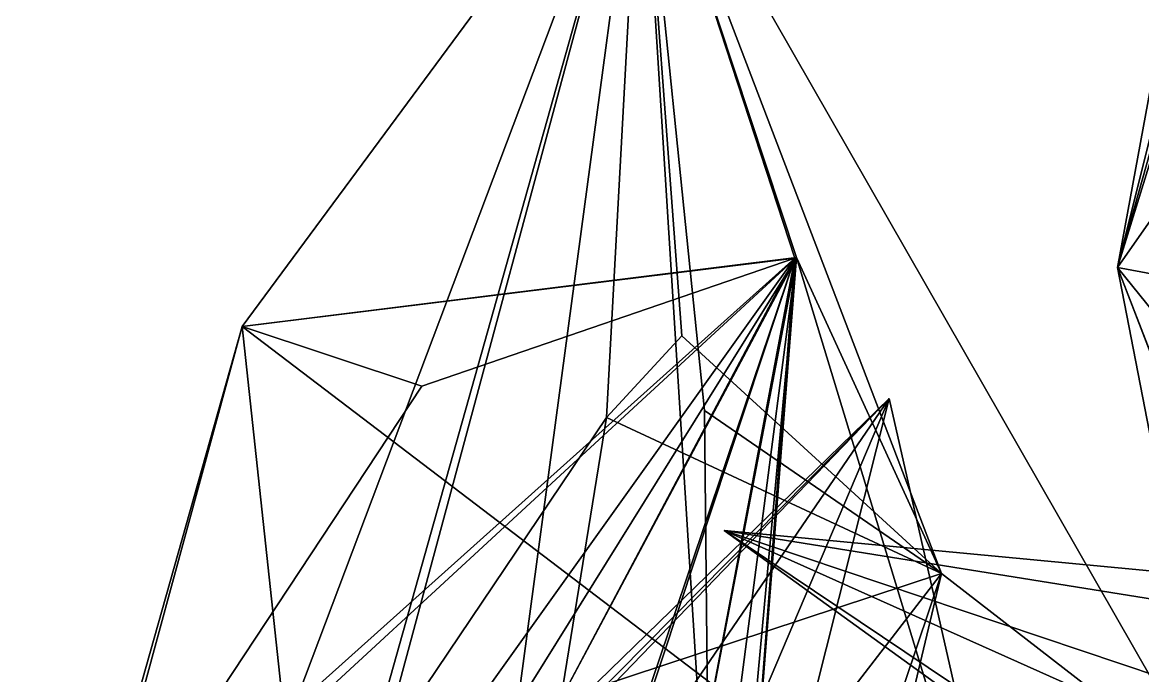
# Model space of a CAD drawing. Extents: x -14400 to 182464, y -26736 to 173792.
# Drawn here: x -14400 to 8432, y 21629 to 34955 of the extents above; entities that cross this region are included whole.
import ezdxf

# ---------------------------------------------------------------- set-up
doc = ezdxf.new("R2010")
doc.units = 0

msp = doc.modelspace()

# ---------------------------------------------------------------- linework, layer by layer
for points in [[(16896, 65888, 17728), (10064, 41600, 2928), (7920, 29952, 2128)], [(16896, 65888, 17728), (7920, 29952, 2128), (13280, 37632, 14576)], [(14720, 28688, 24560), (12400, 45824, 9344), (7920, 29952, 2128)], [(12400, 45824, 9344), (9264, 34304, 864), (7920, 29952, 2128)], [(10064, 41600, 2928), (9264, 34304, 864), (7920, 29952, 2128)], [(-1792, 39760, 13696), (1344, 30144, -2352), (-9920, 28752, 7808)], [(-1792, 39760, 13696), (-9920, 28752, 7808), (-9040, 20544, 13040)], [(-1792, 39760, 13696), (-9040, 20544, 13040), (-400, 17568, 10800)], [(-1792, 39760, 13696), (-7104, 20048, -1200), (-8624, 15472, -1088)], [(-1792, 39760, 13696), (-8624, 15472, -1088), (-4496, 19600, 11040)], [(-1792, 39760, 13696), (-7104, 20048, -1200), (-8624, 15472, -1088)], [(-1792, 39760, 13696), (-8624, 15472, -1088), (-4496, 19600, 11040)], [(-1792, 39760, 13696), (-2496, 26896, -1536), (-7104, 20048, -1200)], [(-2496, 26896, -1536), (-7104, 20048, -1200), (-1792, 39760, 13696)], [(-1792, 39760, 13696), (-4496, 19600, 11040), (-400, 17568, 10800)], [(-400, 17568, 10800), (-1792, 39760, 13696), (-4496, 19600, 11040)], [(-1792, 39760, 13696), (-960, 28560, 1184), (-2496, 26896, -1536)], [(-2496, 26896, -1536), (-1792, 39760, 13696), (-960, 28560, 1184)], [(4336, 23712, 1536), (1376, 30160, -2336), (-1792, 39760, 13696)], [(4336, 23712, 1536), (-1792, 39760, 13696), (-496, 27040, 11488)], [(1376, 30160, -2336), (1344, 30144, -2352), (-1792, 39760, 13696)], [(-1792, 39760, 13696), (-400, 17568, 10800), (-496, 27040, 11488)], [(-1792, 39760, 13696), (-400, 17568, 10800), (9824, 19456, 5520)], [(-1792, 39760, 13696), (9824, 19456, 5520), (4336, 23712, 1536)], [(-1792, 39760, 13696), (4336, 23712, 1536), (-960, 28560, 1184)], [(4336, 23712, 1536), (-960, 28560, 1184), (-1792, 39760, 13696)], [(4336, 23712, 1536), (-1792, 39760, 13696), (-496, 27040, 11488)], [(-496, 27040, 11488), (-1792, 39760, 13696), (-400, 17568, 10800)], [(13280, 37632, 14576), (7920, 29952, 2128), (9312, 22784, 848)], [(7920, 29952, 2128), (9264, 34304, 864), (10512, 23280, -544)], [(7920, 29952, 2128), (9264, 34304, 864), (9312, 22784, 848)], [(1344, 30144, -2352), (-9008, 15632, -2736), (-13056, 17232, -672)], [(1344, 30144, -2352), (-13056, 17232, -672), (-9920, 28752, 7808)], [(1344, 30144, -2352), (-9008, 15632, -2736), (-13056, 17232, -672)], [(1344, 30144, -2352), (-13056, 17232, -672), (-9920, 28752, 7808)], [(-3424, 21152, -6016), (-13056, 17232, -672), (1344, 30144, -2352)], [(1344, 30144, -2352), (-13056, 17232, -672), (-9920, 28752, 7808)], [(1344, 30144, -2352), (-9008, 15632, -2736), (-13056, 17232, -672)], [(1344, 30144, -2352), (-13056, 17232, -672), (-6256, 27536, 176)], [(1376, 30160, -2336), (1344, 30144, -2352), (-9920, 28752, 7808)], [(1376, 30160, -2336), (-9920, 28752, 7808), (512, 20800, 23136)], [(1376, 30160, -2336), (1344, 30144, -2352), (-9920, 28752, 7808)], [(1376, 30160, -2336), (-9920, 28752, 7808), (-9040, 20544, 13040)], [(1376, 30160, -2336), (-9920, 28752, 7808), (-9040, 20544, 13040)], [(1376, 30160, -2336), (1344, 30144, -2352), (-9920, 28752, 7808)], [(-9920, 28752, 7808), (1344, 30144, -2352), (-6256, 27536, 176)], [(1376, 30160, -2336), (-9040, 20544, 13040), (-8400, 14448, 11040)], [(1376, 30160, -2336), (-9040, 20544, 13040), (-8400, 14448, 11040)], [(1344, 30144, -2352), (-2080, 20000, -2816), (-9008, 15632, -2736)], [(1344, 30144, -2352), (-2080, 20000, -2816), (-9008, 15632, -2736)], [(1344, 30144, -2352), (-2080, 20000, -2816), (-9008, 15632, -2736)], [(1376, 30160, -2336), (-8400, 14448, 11040), (-784, 18864, -2384)], [(1376, 30160, -2336), (-8400, 14448, 11040), (-784, 18864, -2384)], [(-1856, 5296, -3840), (-3424, 21152, -6016), (1376, 30160, -2336)], [(1376, 30160, -2336), (-3424, 21152, -6016), (1344, 30144, -2352)], [(192, 15040, -2176), (-2080, 20000, -2816), (1344, 30144, -2352)], [(1344, 30144, -2352), (-2032, 19936, -2816), (-2080, 20000, -2816)], [(-784, 18864, -2384), (-2080, 20000, -2816), (1344, 30144, -2352)], [(-784, 18864, -2384), (-2032, 19936, -2816), (1344, 30144, -2352)], [(4336, 23712, 1536), (-1856, 5296, -3840), (1376, 30160, -2336)], [(1376, 30160, -2336), (-784, 18864, -2384), (1344, 30144, -2352)], [(1376, 30160, -2336), (-784, 18864, -2384), (1344, 30144, -2352)], [(1376, 30160, -2336), (6240, 14160, 11712), (192, 15040, -2176)], [(1376, 30160, -2336), (192, 15040, -2176), (1344, 30144, -2352)], [(1376, 30160, -2336), (512, 20800, 23136), (6240, 14160, 11712)], [(14720, 28688, 24560), (7920, 29952, 2128), (12480, 24304, 18592)], [(7920, 29952, 2128), (10512, 23280, -544), (9312, 22784, 848)], [(7920, 29952, 2128), (9312, 22784, 848), (10272, 23856, 7136)], [(7920, 29952, 2128), (10272, 23856, 7136), (12480, 24304, 18592)], [(-9920, 28752, 7808), (-13056, 17232, -672), (-14400, 12880, 592)], [(-9920, 28752, 7808), (-14400, 12880, 592), (-9040, 20544, 13040)], [(-9040, 20544, 13040), (-9920, 28752, 7808), (-14400, 12880, 592)], [(-9920, 28752, 7808), (-13056, 17232, -672), (-14400, 12880, 592)], [(-9920, 28752, 7808), (-13056, 17232, -672), (-14400, 12880, 592)], [(-9920, 28752, 7808), (-14400, 12880, 592), (-9040, 20544, 13040)], [(-9920, 28752, 7808), (-13056, 17232, -672), (-14400, 12880, 592)], [(-9920, 28752, 7808), (-14400, 12880, 592), (-9040, 20544, 13040)], [(-9920, 28752, 7808), (-6256, 27536, 176), (-13056, 17232, -672)], [(-9920, 28752, 7808), (-9040, 20544, 13040), (512, 20800, 23136)], [(4336, 23712, 1536), (-2496, 26896, -1536), (-960, 28560, 1184)], [(4336, 23712, 1536), (-2496, 26896, -1536), (-960, 28560, 1184)], [(12800, 28304, 17104), (10272, 23856, 7136), (6640, 13648, 880)], [(12800, 28304, 17104), (6640, 13648, 880), (12480, 24304, 18592)], [(3264, 27280, -2128), (-5888, 17792, -2336), (-6656, 17232, -2336)], [(3264, 27280, -2128), (-6656, 17232, -2336), (-5136, 19104, -2256)], [(3264, 27280, -2128), (192, 15040, -2176), (-5888, 17792, -2336)], [(3264, 27280, -2128), (-5136, 19104, -2256), (-1408, 20432, 15696)], [(3264, 27280, -2128), (-1408, 20432, 15696), (512, 20800, 23136)], [(3264, 27280, -2128), (6240, 14160, 11712), (192, 15040, -2176)], [(3264, 27280, -2128), (512, 20800, 23136), (6240, 14160, 11712)], [(4336, 23712, 1536), (-496, 27040, 11488), (-400, 17568, 10800)], [(4336, 23712, 1536), (-496, 27040, 11488), (-400, 17568, 10800)], [(-2496, 26896, -1536), (-3424, 21152, -6016), (-7104, 20048, -1200)], [(-3424, 21152, -6016), (-7104, 20048, -1200), (-2496, 26896, -1536)], [(4336, 23712, 1536), (-3424, 21152, -6016), (-2496, 26896, -1536)], [(4336, 23712, 1536), (-3424, 21152, -6016), (-2496, 26896, -1536)], [(-96, 24592, 32), (10832, 22832, 8656), (16608, 23008, 6672)], [(-96, 24592, 32), (16608, 23008, 6672), (10432, 19872, 3904)], [(-96, 24592, 32), (10432, 19872, 3904), (9392, 17728, 4848)], [(-96, 24592, 32), (9392, 17728, 4848), (9584, 18080, 5248)], [(-96, 24592, 32), (9584, 18080, 5248), (10416, 21056, 7744)], [(-96, 24592, 32), (10416, 21056, 7744), (10832, 22832, 8656)], [(12480, 24304, 18592), (6640, 13648, 880), (11424, 12032, 18112)], [(10272, 23856, 7136), (9712, 23552, 1344), (6640, 13648, 880)], [(9824, 19456, 5520), (-3424, 21152, -6016), (4336, 23712, 1536)], [(4336, 23712, 1536), (-1856, 5296, -3840), (-3424, 21152, -6016)], [(4336, 23712, 1536), (2768, 17136, 1360), (-1856, 5296, -3840)], [(4336, 23712, 1536), (2768, 17136, 1360), (-1856, 5296, -3840)], [(4336, 23712, 1536), (-400, 17568, 10800), (2768, 17136, 1360)], [(4336, 23712, 1536), (-400, 17568, 10800), (2768, 17136, 1360)], [(6640, 13648, 880), (9712, 23552, 1344), (10512, 23280, -544)], [(6640, 13648, 880), (10512, 23280, -544), (8656, 12784, -992)]]:
    msp.add_3dface(points)

doc.saveas('drawing.dxf')
